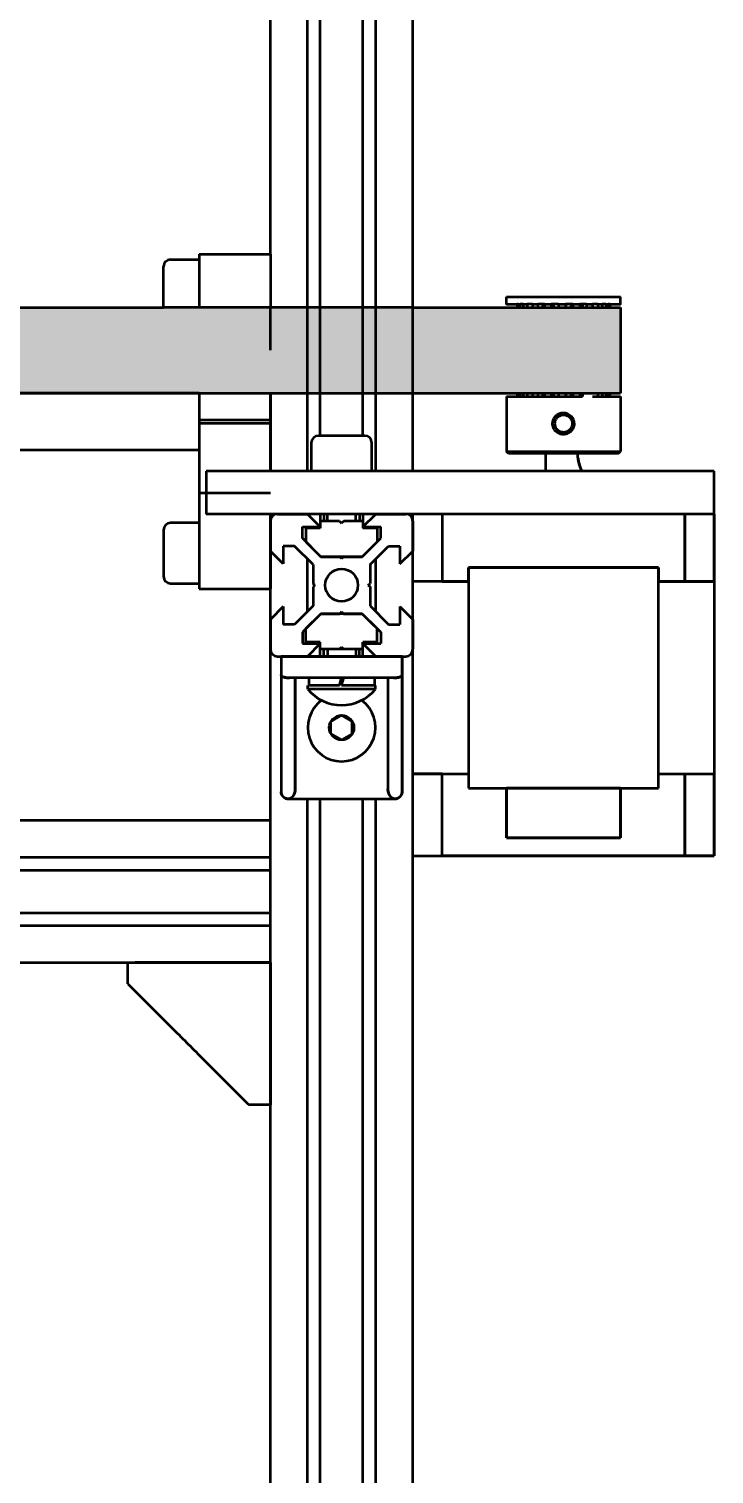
# Model space of a CAD drawing. Extents: x 28090 to 29926, y -10629 to -9321.
# Drawn here: x 28522.8 to 28619, y -9635.7 to -9432.7 of the extents above; entities that cross this region are included whole.
import ezdxf

# ---------------------------------------------------------------- set-up
doc = ezdxf.new("R2010")
doc.units = 0
for name, color, linetype, lineweight in [('Fixação e Transmissão', 5, 'Continuous', 50), ('Perfis e Cantoneiras', 2, 'Continuous', 50), ('Peças Usinadas', 120, 'Continuous', 50)]:
    doc.layers.add(name, color=color, linetype=linetype, lineweight=lineweight)
doc.layers.add('Hachura', color=9, linetype='Continuous')
doc.layers.add('Motores', color=7, linetype='Continuous', lineweight=50, true_color=0x55ff00)

msp = doc.modelspace()

# ---------------------------------------------------------------- hatches: boundary and pattern name
at = {"layer": 'Peças Usinadas'}
h = msp.add_hatch(color=2, dxfattribs=at)
h.dxf.hatch_style = 1
h.paths.add_polyline_path([(28546.703, -9473.618), (28542.703, -9473.618, -0.4142136), (28541.703, -9472.618), (28541.703, -9471.868), (28424.914, -9471.868, -0.1433499), (28423.566, -9474.333), (28420.745, -9477.154, 0.1989124), (28419.28, -9480.69), (28419.28, -9483.868), (28546.703, -9483.868), (28546.703, -9477.868), (28546.703, -9473.618)])
h = msp.add_hatch(color=2, dxfattribs=at)
h.dxf.hatch_style = 1
h.paths.add_polyline_path([(28546.703, -9471.868), (28541.703, -9471.868), (28541.703, -9472.618, 0.4142136), (28542.703, -9473.618), (28546.703, -9473.618), (28546.703, -9471.868)])
h = msp.add_hatch(color=2, dxfattribs=at)
h.dxf.hatch_style = 1
h.paths.add_polyline_path([(28556.703, -9471.868), (28546.703, -9471.868), (28546.703, -9473.618), (28546.703, -9477.868), (28548.203, -9477.868), (28548.203, -9474.574, -0.4142136), (28549.027, -9473.75), (28554.38, -9473.75, -0.4142131), (28555.203, -9474.574), (28555.203, -9477.868), (28556.703, -9477.868), (28556.703, -9471.868)])
h = msp.add_hatch(color=2, dxfattribs=at)
h.dxf.hatch_style = 1
h.paths.add_polyline_path([(28561.903, -9471.868), (28556.703, -9471.868), (28556.703, -9477.868), (28556.703, -9483.868), (28561.903, -9483.868), (28561.903, -9471.868)])
h = msp.add_hatch(color=2, dxfattribs=at)
h.dxf.hatch_style = 1
h.paths.add_polyline_path([(28563.703, -9471.868), (28561.903, -9471.868), (28561.903, -9483.868), (28563.703, -9483.868), (28563.703, -9471.868)])
h = msp.add_hatch(color=2, dxfattribs=at)
h.dxf.hatch_style = 1
h.paths.add_polyline_path([(28569.703, -9471.868), (28563.703, -9471.868), (28563.703, -9483.868), (28569.703, -9483.868), (28569.703, -9471.868)])
h = msp.add_hatch(color=2, dxfattribs=at)
h.dxf.hatch_style = 1
h.paths.add_polyline_path([(28571.503, -9471.868), (28569.703, -9471.868), (28569.703, -9483.868), (28571.503, -9483.868), (28571.503, -9471.868)])
h = msp.add_hatch(color=2, dxfattribs=at)
h.dxf.hatch_style = 1
h.paths.add_polyline_path([(28576.703, -9471.868), (28571.503, -9471.868), (28571.503, -9483.868), (28576.703, -9483.868), (28576.703, -9471.868)])
h = msp.add_hatch(color=2, dxfattribs=at)
h.dxf.hatch_style = 1
h.paths.add_polyline_path([(28605.853, -9471.868), (28604.353, -9471.868), (28604.315, -9471.868), (28604.12, -9471.868), (28603.781, -9471.868), (28603.28, -9471.868), (28602.667, -9471.868), (28601.909, -9471.868), (28601.082, -9471.868), (28600.518, -9471.868), (28600.141, -9471.868), (28599.181, -9471.868), (28598.901, -9471.868), (28598.181, -9471.868), (28598.149, -9471.868), (28597.15, -9471.868), (28596.468, -9471.868), (28596.128, -9471.868), (28595.187, -9471.868), (28594.891, -9471.868), (28594.276, -9471.868), (28593.486, -9471.868), (28592.774, -9471.868), (28592.212, -9471.868), (28591.769, -9471.868), (28591.49, -9471.868), (28591.36, -9471.868), (28591.353, -9471.868), (28576.703, -9471.868), (28576.703, -9483.868), (28591.353, -9483.868), (28591.36, -9483.868), (28591.49, -9483.868), (28591.769, -9483.868), (28592.212, -9483.868), (28592.774, -9483.868), (28593.486, -9483.868), (28594.276, -9483.868), (28594.891, -9483.868), (28595.187, -9483.868), (28596.128, -9483.868), (28596.468, -9483.868), (28597.15, -9483.868), (28598.149, -9483.868), (28598.181, -9483.868), (28598.901, -9483.868), (28599.181, -9483.868), (28600.141, -9483.868), (28600.518, -9483.868), (28602.667, -9483.868), (28603.28, -9483.868), (28603.781, -9483.868), (28604.12, -9483.868), (28604.315, -9483.868), (28604.353, -9483.868), (28605.853, -9483.868), (28605.853, -9471.868)])
h = msp.add_hatch(color=2, dxfattribs=at)
h.dxf.hatch_style = 1
h.paths.add_polyline_path([(28555.203, -9474.574, 0.4142136), (28554.38, -9473.75), (28549.027, -9473.75, 0.4142136), (28548.203, -9474.574), (28548.203, -9477.868), (28555.203, -9477.868), (28555.203, -9474.574)])
h = msp.add_hatch(color=2, dxfattribs=at)
h.dxf.hatch_style = 1
h.paths.add_polyline_path([(28556.703, -9477.868), (28555.203, -9477.868), (28548.203, -9477.868), (28546.703, -9477.868), (28546.703, -9483.868), (28556.703, -9483.868), (28556.703, -9477.868)])

# ---------------------------------------------------------------- linework, layer by layer
at = {"layer": 'Fixação e Transmissão'}
for p, q in [((28542.703, -9465.118), (28546.703, -9465.118)), ((28546.703, -9464.368), (28546.703, -9471.868)), ((28546.703, -9464.368), (28556.703, -9464.368)), ((28556.703, -9464.368), (28556.703, -9471.868)), ((28541.703, -9471.868), (28541.703, -9466.118)), ((28589.853, -9471.368), (28589.853, -9470.368)), ((28591.353, -9471.368), (28591.353, -9471.868)), ((28591.36, -9471.368), (28591.36, -9471.868)), ((28591.49, -9471.368), (28591.49, -9471.868)), ((28591.769, -9471.368), (28591.769, -9471.868)), ((28592.212, -9471.368), (28592.212, -9471.868)), ((28592.774, -9471.368), (28592.774, -9471.868)), ((28593.486, -9471.368), (28593.486, -9471.868)), ((28594.276, -9471.368), (28594.276, -9471.868)), ((28594.891, -9471.368), (28594.891, -9471.868)), ((28595.187, -9471.368), (28595.187, -9471.868)), ((28596.128, -9471.368), (28596.128, -9471.868)), ((28596.468, -9471.368), (28596.468, -9471.868)), ((28597.15, -9471.368), (28597.15, -9471.868)), ((28598.149, -9471.368), (28598.149, -9471.868)), ((28598.181, -9471.368), (28598.181, -9471.868)), ((28598.901, -9471.368), (28598.901, -9471.868)), ((28599.181, -9471.368), (28599.181, -9471.868)), ((28600.141, -9471.368), (28600.141, -9471.868)), ((28600.518, -9471.368), (28600.518, -9471.868)), ((28601.082, -9471.368), (28601.082, -9471.868)), ((28601.909, -9471.368), (28601.909, -9471.868)), ((28602.667, -9471.368), (28602.667, -9471.868)), ((28603.28, -9471.368), (28603.28, -9471.868)), ((28603.781, -9471.368), (28603.781, -9471.868)), ((28604.12, -9471.368), (28604.12, -9471.868)), ((28604.315, -9471.368), (28604.315, -9471.868)), ((28604.353, -9471.368), (28604.353, -9471.868)), ((28605.853, -9471.368), (28605.853, -9470.368)), ((28546.703, -9483.868), (28546.703, -9511.368)), ((28556.703, -9483.868), (28556.703, -9494.867)), ((28591.353, -9483.868), (28591.353, -9484.368)), ((28591.36, -9483.868), (28591.36, -9484.368)), ((28591.49, -9483.868), (28591.49, -9484.368)), ((28591.769, -9483.868), (28591.769, -9484.368)), ((28592.212, -9483.868), (28592.212, -9484.368)), ((28592.774, -9483.868), (28592.774, -9484.368)), ((28593.486, -9483.868), (28593.486, -9484.368)), ((28594.276, -9483.868), (28594.276, -9484.368)), ((28594.891, -9483.868), (28594.891, -9484.368)), ((28595.187, -9483.868), (28595.187, -9484.368)), ((28596.128, -9483.868), (28596.128, -9484.368)), ((28596.468, -9483.868), (28596.468, -9484.368)), ((28597.15, -9483.868), (28597.15, -9484.368)), ((28598.149, -9483.868), (28598.149, -9484.368)), ((28598.181, -9483.868), (28598.181, -9484.368)), ((28598.901, -9483.868), (28598.901, -9484.368)), ((28599.181, -9483.868), (28599.181, -9484.368)), ((28600.141, -9483.868), (28600.141, -9484.368)), ((28600.518, -9483.868), (28600.518, -9484.368)), ((28602.667, -9483.868), (28602.667, -9484.368)), ((28603.28, -9483.868), (28603.28, -9484.368)), ((28603.781, -9483.868), (28603.781, -9484.368)), ((28604.12, -9483.868), (28604.12, -9484.368)), ((28604.315, -9483.868), (28604.315, -9484.368)), ((28604.353, -9483.868), (28604.353, -9484.368)), ((28589.853, -9484.368), (28589.853, -9492.068)), ((28605.853, -9484.368), (28605.853, -9492.068)), ((28546.703, -9487.618), (28556.703, -9487.618)), ((28597.864, -9486.937), (28597.894, -9486.937)), ((28546.703, -9488.118), (28556.703, -9488.118)), ((28569.953, -9489.867), (28563.453, -9489.867)), ((28562.453, -9490.867), (28562.453, -9494.867)), ((28570.953, -9494.867), (28570.953, -9490.867)), ((28590.153, -9492.368), (28589.853, -9492.068)), ((28605.553, -9492.368), (28605.853, -9492.068)), ((28546.703, -9497.868), (28556.703, -9497.868)), ((28556.703, -9497.867), (28556.703, -9497.868)), ((28546.703, -9502.118), (28542.703, -9502.118)), ((28556.703, -9500.867), (28556.703, -9511.368)), ((28566.403, -9501.866), (28563.703, -9501.866)), ((28563.703, -9501.866), (28563.703, -9502.866)), ((28564.203, -9500.866), (28564.203, -9501.866)), ((28566.403, -9501.866), (28566.703, -9502.166)), ((28567.003, -9501.866), (28566.703, -9502.166)), ((28569.703, -9501.866), (28567.003, -9501.866)), ((28569.203, -9500.866), (28569.203, -9501.866)), ((28569.703, -9501.866), (28569.703, -9502.866)), ((28541.703, -9503.118), (28541.703, -9509.618)), ((28563.703, -9502.866), (28561.703, -9502.866)), ((28561.703, -9502.866), (28561.703, -9504.766)), ((28571.703, -9502.866), (28569.703, -9502.866)), ((28571.703, -9502.866), (28571.703, -9504.766)), ((28561.703, -9504.766), (28563.803, -9506.866)), ((28571.703, -9504.766), (28569.603, -9506.866)), ((28569.603, -9506.866), (28563.803, -9506.866)), ((28542.703, -9510.618), (28546.703, -9510.618)), ((28546.703, -9511.368), (28556.703, -9511.368)), ((28561.703, -9516.966), (28563.803, -9514.866)), ((28569.603, -9514.866), (28563.803, -9514.866)), ((28571.703, -9516.966), (28569.603, -9514.866)), ((28561.703, -9518.866), (28561.703, -9516.966)), ((28571.703, -9518.866), (28571.703, -9516.966)), ((28563.703, -9518.866), (28561.703, -9518.866)), ((28563.703, -9519.866), (28563.703, -9518.866)), ((28566.403, -9519.866), (28563.703, -9519.866)), ((28564.203, -9520.866), (28564.203, -9519.866)), ((28566.403, -9519.866), (28566.703, -9519.566)), ((28567.003, -9519.866), (28566.703, -9519.566)), ((28569.703, -9519.866), (28567.003, -9519.866)), ((28569.203, -9520.866), (28569.203, -9519.866)), ((28569.703, -9519.866), (28569.703, -9518.866)), ((28571.703, -9518.866), (28569.703, -9518.866)), ((28571.303, -9523.866), (28562.103, -9523.866)), ((28566.406, -9524.966), (28566.703, -9523.866)), ((28566.703, -9524.966), (28567.001, -9523.866)), ((28561.953, -9525.466), (28561.953, -9524.966)), ((28566.406, -9524.966), (28561.953, -9524.966)), ((28571.453, -9525.466), (28561.953, -9525.466)), ((28566.406, -9524.966), (28562.103, -9524.966)), ((28571.453, -9524.966), (28566.703, -9524.966)), ((28571.303, -9524.966), (28566.703, -9524.966)), ((28571.453, -9525.466), (28571.453, -9524.966)), ((28565.203, -9530), (28566.703, -9529.134)), ((28565.203, -9530), (28565.203, -9530)), ((28568.203, -9530), (28566.703, -9529.134)), ((28565.203, -9531.732), (28566.703, -9532.598)), ((28568.203, -9531.732), (28566.703, -9532.598))]:
    msp.add_line(p, q, dxfattribs=at)
at = {"layer": 'Fixação e Transmissão', "ltscale": 0.1}
for p, q in [((28562.103, -9523.866), (28562.103, -9524.966)), ((28571.303, -9523.866), (28571.303, -9524.966)), ((28565.203, -9531.732), (28565.203, -9530)), ((28568.203, -9531.732), (28568.203, -9530))]:
    msp.add_line(p, q, dxfattribs=at)
at = {"layer": 'Fixação e Transmissão', "flags": 128}
for points in [[(28589.853, -9470.368), (28605.853, -9470.368)], [(28589.853, -9484.368), (28600.518, -9484.368)], [(28601.909, -9484.368), (28605.853, -9484.368)]]:
    msp.add_lwpolyline(points, dxfattribs=at)
at = {"layer": 'Fixação e Transmissão'}
msp.add_circle((28566.703, -9530.866), 1.732, dxfattribs=at)
for centre, radius, start, end in [((28542.703, -9466.118), 1, 90, 180), ((28563.453, -9490.867), 1, 90, 180), ((28569.953, -9490.867), 1, 360, 90), ((28542.703, -9503.118), 1, 90, 180), ((28542.703, -9509.618), 1, 180, 270), ((28566.703, -9521.578), 6.139, 219.30765, 320.69235), ((28566.703, -9530.866), 4.75, 126.25467, 53.74533)]:
    msp.add_arc(centre, radius, start, end, dxfattribs=at)
for points, degree in [([(28589.853, -9471.368), (28589.853, -9471.368), (28591.36, -9471.368)], 2), ([(28591.49, -9471.368), (28591.384, -9471.368), (28591.36, -9471.368)], 2), ([(28591.49, -9471.368), (28591.593, -9471.368), (28591.769, -9471.368)], 2), ([(28592.212, -9471.368), (28591.953, -9471.368), (28591.769, -9471.368)], 2), ([(28592.212, -9471.368), (28592.462, -9471.368), (28592.774, -9471.368)], 2), ([(28593.486, -9471.368), (28593.1, -9471.368), (28592.774, -9471.368)], 2), ([(28593.486, -9471.368), (28593.857, -9471.368), (28594.276, -9471.368)], 2), ([(28595.187, -9471.368), (28594.712, -9471.368), (28594.276, -9471.368)], 2), ([(28595.187, -9471.368), (28595.645, -9471.368), (28596.128, -9471.368)], 2), ([(28597.15, -9471.368), (28596.631, -9471.368), (28596.128, -9471.368)], 2), ([(28597.15, -9471.368), (28598.149, -9471.368)], 1), ([(28599.181, -9471.368), (28598.67, -9471.368), (28598.149, -9471.368)], 2), ([(28599.181, -9471.368), (28599.672, -9471.368), (28600.141, -9471.368)], 2), ([(28601.082, -9471.368), (28600.629, -9471.368), (28600.141, -9471.368)], 2), ([(28601.082, -9471.368), (28601.517, -9471.368), (28601.909, -9471.368)], 2), ([(28602.667, -9471.368), (28602.317, -9471.368), (28601.909, -9471.368)], 2), ([(28602.667, -9471.368), (28603.004, -9471.368), (28603.28, -9471.368)], 2), ([(28603.781, -9471.368), (28603.567, -9471.368), (28603.28, -9471.368)], 2), ([(28603.781, -9471.368), (28603.987, -9471.368), (28604.12, -9471.368)], 2), ([(28604.315, -9471.368), (28604.258, -9471.368), (28604.12, -9471.368)], 2), ([(28604.315, -9471.368), (28605.853, -9471.368), (28605.853, -9471.368)], 2), ([(28592.95, -9492.068), (28593.482, -9492.068), (28594.015, -9492.068), (28594.596, -9492.068), (28595.177, -9492.068), (28595.792, -9492.068), (28596.407, -9492.068), (28597.672, -9492.068), (28598.945, -9492.068), (28599.566, -9492.068), (28600.188, -9492.068), (28600.78, -9492.068), (28601.373, -9492.068), (28601.92, -9492.068), (28602.468, -9492.068), (28602.957, -9492.068), (28603.446, -9492.068), (28603.864, -9492.068), (28604.283, -9492.068), (28604.62, -9492.068), (28604.956, -9492.068), (28605.203, -9492.068), (28605.45, -9492.068), (28605.601, -9492.068), (28605.752, -9492.068), (28605.802, -9492.068), (28605.853, -9492.068)], 2)]:
    msp.add_open_spline(points, degree=degree, dxfattribs=at)
for points, degree, knots in [([(28596.332, -9488.167), (28596.332, -9488.357), (28596.367, -9488.553), (28596.439, -9488.739), (28596.515, -9488.931), (28596.62, -9489.097), (28596.753, -9489.238), (28596.884, -9489.377), (28597.048, -9489.493), (28597.232, -9489.574), (28597.419, -9489.654), (28597.611, -9489.695), (28597.808, -9489.697), (28597.999, -9489.699), (28598.199, -9489.662), (28598.392, -9489.586), (28598.582, -9489.508), (28598.749, -9489.4), (28598.892, -9489.261), (28599.031, -9489.126), (28599.147, -9488.955), (28599.23, -9488.767), (28599.309, -9488.583), (28599.35, -9488.394), (28599.354, -9488.198), (28599.363, -9487.8), (28599.204, -9487.393), (28598.925, -9487.106), (28598.651, -9486.818), (28598.249, -9486.646), (28597.854, -9486.636), (28597.656, -9486.632), (28597.453, -9486.67), (28597.26, -9486.747), (28597.074, -9486.826), (28596.912, -9486.935), (28596.774, -9487.073), (28596.64, -9487.209), (28596.529, -9487.376), (28596.45, -9487.565), (28596.372, -9487.762), (28596.332, -9487.962), (28596.332, -9488.167)], 3, [0, 0, 0, 0, 0.0608594, 0.0608594, 0.0608594, 0.123355, 0.123355, 0.123355, 0.185855, 0.185855, 0.185855, 0.248355, 0.248355, 0.248355, 0.310855, 0.310855, 0.310855, 0.373355, 0.373355, 0.373355, 0.435855, 0.435855, 0.435855, 0.496793, 0.496793, 0.496793, 0.621711, 0.621711, 0.621711, 0.746711, 0.746711, 0.746711, 0.810851, 0.810851, 0.810851, 0.873355, 0.873355, 0.873355, 0.935855, 0.935855, 0.935855, 1, 1, 1, 1]), ([(28596.659, -9488.167), (28596.658, -9488.053), (28596.666, -9487.944), (28596.713, -9487.8), (28596.759, -9487.656), (28596.845, -9487.478), (28596.979, -9487.329), (28597.052, -9487.25), (28597.131, -9487.183), (28597.215, -9487.129), (28597.297, -9487.077), (28597.375, -9487.037), (28597.45, -9487.011), (28597.614, -9486.951), (28597.755, -9486.938), (28597.864, -9486.937)], 3, [0, 0, 0, 0, 0.059375, 0.059375, 0.059375, 0.11875, 0.11875, 0.11875, 0.149922, 0.149922, 0.149922, 0.181094, 0.181094, 0.181094, 0.249688, 0.249688, 0.249688, 0.249688]), ([(28597.864, -9486.937), (28597.903, -9486.937), (28597.944, -9486.939), (28597.988, -9486.943), (28598.045, -9486.949), (28598.11, -9486.961), (28598.184, -9486.98), (28598.331, -9487.019), (28598.502, -9487.093), (28598.664, -9487.234), (28598.744, -9487.305), (28598.822, -9487.392), (28598.882, -9487.478), (28598.94, -9487.566), (28598.984, -9487.65), (28599.013, -9487.729), (28599.074, -9487.885), (28599.091, -9488.011), (28599.095, -9488.135), (28599.099, -9488.258), (28599.09, -9488.379), (28599.039, -9488.53), (28598.989, -9488.681), (28598.896, -9488.862), (28598.762, -9489.005), (28598.628, -9489.149), (28598.453, -9489.255), (28598.298, -9489.316), (28598.126, -9489.384), (28597.98, -9489.395), (28597.864, -9489.396)], 3, [0.249688, 0.249688, 0.249688, 0.249688, 0.274684, 0.274684, 0.274684, 0.30593, 0.30593, 0.30593, 0.368422, 0.368422, 0.368422, 0.399672, 0.399672, 0.399672, 0.430921, 0.430921, 0.430921, 0.493421, 0.493421, 0.493421, 0.555921, 0.555921, 0.555921, 0.618421, 0.618421, 0.618421, 0.680921, 0.680921, 0.680921, 0.750064, 0.750064, 0.750064, 0.750064]), ([(28597.864, -9489.396), (28597.774, -9489.396), (28597.673, -9489.387), (28597.54, -9489.352), (28597.395, -9489.311), (28597.228, -9489.236), (28597.074, -9489.098), (28596.993, -9489.025), (28596.915, -9488.934), (28596.857, -9488.845), (28596.799, -9488.754), (28596.757, -9488.667), (28596.73, -9488.585), (28596.672, -9488.423), (28596.66, -9488.292), (28596.659, -9488.167)], 3, [0.750064, 0.750064, 0.750064, 0.750064, 0.805921, 0.805921, 0.805921, 0.868421, 0.868421, 0.868421, 0.901316, 0.901316, 0.901316, 0.934211, 0.934211, 0.934211, 0.999999, 0.999999, 0.999999, 0.999999]), ([(28589.853, -9492.068), (28589.87, -9492.068), (28589.921, -9492.068), (28590.005, -9492.068), (28590.123, -9492.068), (28590.273, -9492.068), (28590.455, -9492.068), (28590.669, -9492.068), (28590.913, -9492.068), (28591.187, -9492.068), (28591.488, -9492.068), (28591.817, -9492.068), (28592.171, -9492.068), (28592.549, -9492.068), (28592.95, -9492.068)], 1, [2.23053, 2.23053, 2.29561, 2.36068, 2.42576, 2.49083, 2.55591, 2.62099, 2.68606, 2.75114, 2.81621, 2.88129, 2.94636, 3.01144, 3.07652, 3.14159, 3.14159]), ([(28605.553, -9492.368), (28605.36, -9492.368), (28604.79, -9492.368), (28603.873, -9492.368), (28602.654, -9492.368), (28601.194, -9492.368), (28599.566, -9492.368), (28597.853, -9492.368), (28596.14, -9492.368), (28594.512, -9492.368), (28593.052, -9492.368), (28591.833, -9492.368), (28590.916, -9492.368), (28590.346, -9492.368), (28590.153, -9492.368)], 1, [0.911063, 0.911063, 1.13546, 1.35986, 1.58426, 1.80866, 2.03306, 2.25746, 2.48186, 2.70626, 2.93066, 3.15506, 3.37946, 3.60386, 3.82826, 4.05266, 4.05266])]:
    msp.add_open_spline(points, degree=degree, knots=knots, dxfattribs=at)
at = {"layer": 'Hachura'}
for p, q in [((28564.703, -9500.866), (28564.703, -9501.866)), ((28568.703, -9500.866), (28568.703, -9501.866)), ((28564.703, -9520.866), (28564.703, -9519.866)), ((28568.703, -9520.866), (28568.703, -9519.866))]:
    msp.add_line(p, q, dxfattribs=at)
at = {"layer": 'Motores'}
for p, q in [((28595.353, -9492.421), (28595.353, -9494.867)), ((28600.353, -9494.867), (28600.353, -9494.65)), ((28580.82, -9500.867), (28580.82, -9510.367)), ((28580.82, -9500.867), (28580.82, -9510.367)), ((28614.887, -9510.367), (28614.887, -9500.867)), ((28614.887, -9500.867), (28614.887, -9510.367)), ((28619.003, -9510.367), (28619.003, -9500.867)), ((28619.003, -9500.867), (28619.003, -9510.367)), ((28611.183, -9508.367), (28584.524, -9508.367)), ((28584.524, -9508.367), (28584.524, -9539.368)), ((28584.524, -9508.367), (28584.524, -9539.368)), ((28611.183, -9508.367), (28584.524, -9508.367)), ((28611.183, -9508.367), (28584.524, -9508.367)), ((28584.524, -9510.367), (28584.524, -9508.367)), ((28584.524, -9508.367), (28611.183, -9508.367)), ((28584.524, -9508.367), (28584.524, -9510.367)), ((28611.183, -9539.368), (28611.183, -9508.367)), ((28611.183, -9539.368), (28611.183, -9508.367)), ((28611.183, -9508.367), (28611.183, -9510.367)), ((28611.183, -9510.367), (28611.183, -9508.367)), ((28580.82, -9510.367), (28576.703, -9510.367)), ((28580.82, -9510.367), (28576.703, -9510.367)), ((28580.82, -9510.367), (28584.524, -9510.367)), ((28584.524, -9510.367), (28580.82, -9510.367)), ((28611.183, -9510.367), (28614.887, -9510.367)), ((28614.887, -9510.367), (28611.183, -9510.367)), ((28614.887, -9510.367), (28619.003, -9510.367)), ((28619.003, -9510.367), (28614.887, -9510.367)), ((28619.003, -9510.367), (28619.003, -9537.367)), ((28619.003, -9510.367), (28619.003, -9537.367)), ((28580.82, -9537.367), (28576.703, -9537.367)), ((28576.703, -9537.367), (28580.82, -9537.367)), ((28580.82, -9548.868), (28580.82, -9537.367)), ((28580.82, -9537.367), (28584.524, -9537.367)), ((28580.82, -9548.868), (28580.82, -9537.367)), ((28580.82, -9537.367), (28584.524, -9537.367)), ((28584.524, -9537.367), (28584.524, -9539.368)), ((28584.524, -9537.367), (28584.524, -9539.368)), ((28611.183, -9539.368), (28611.183, -9537.367)), ((28611.183, -9537.367), (28614.887, -9537.367)), ((28611.183, -9539.368), (28611.183, -9537.367)), ((28611.183, -9537.367), (28614.887, -9537.367)), ((28614.887, -9537.367), (28614.887, -9548.868)), ((28614.887, -9548.868), (28614.887, -9537.367)), ((28614.887, -9537.367), (28619.003, -9537.367)), ((28614.887, -9537.367), (28619.003, -9537.367)), ((28619.003, -9548.868), (28619.003, -9537.367)), ((28619.003, -9537.367), (28619.003, -9548.868)), ((28584.524, -9539.368), (28589.853, -9539.368)), ((28584.524, -9539.368), (28589.853, -9539.368)), ((28584.524, -9539.368), (28589.853, -9539.368)), ((28584.524, -9539.368), (28589.853, -9539.368)), ((28589.853, -9546.368), (28589.853, -9539.368)), ((28589.853, -9539.368), (28605.853, -9539.368)), ((28605.853, -9539.368), (28589.853, -9539.368)), ((28589.853, -9539.368), (28589.853, -9546.368)), ((28605.853, -9539.368), (28605.853, -9546.368)), ((28605.853, -9546.368), (28605.853, -9539.368)), ((28605.853, -9539.368), (28611.183, -9539.368)), ((28605.853, -9539.368), (28611.183, -9539.368)), ((28605.853, -9539.368), (28611.183, -9539.368)), ((28605.853, -9539.368), (28611.183, -9539.368)), ((28605.853, -9546.368), (28589.853, -9546.368)), ((28589.853, -9546.368), (28605.853, -9546.368)), ((28576.703, -9548.868), (28580.82, -9548.868)), ((28576.703, -9548.868), (28580.82, -9548.868)), ((28614.887, -9548.868), (28580.82, -9548.868)), ((28580.82, -9548.868), (28614.887, -9548.868)), ((28619.003, -9548.868), (28614.887, -9548.868)), ((28614.887, -9548.868), (28619.003, -9548.868))]:
    msp.add_line(p, q, dxfattribs=at)
for points, degree in [([(28599.905, -9493.036), (28599.854, -9492.659), (28599.853, -9492.369)], 2), ([(28599.905, -9493.036), (28599.905, -9493.035)], 1), ([(28599.905, -9493.035), (28599.931, -9493.231), (28599.967, -9493.413)], 2), ([(28599.905, -9493.035), (28599.962, -9493.451), (28600.05, -9493.776)], 2), ([(28599.965, -9493.404), (28599.93, -9493.227), (28599.905, -9493.036)], 2), ([(28600.05, -9493.776), (28599.964, -9493.458), (28599.907, -9493.051)], 2), ([(28599.967, -9493.413), (28600.005, -9493.606), (28600.05, -9493.776)], 2), ([(28600.05, -9493.776), (28600.006, -9493.608), (28599.967, -9493.416)], 2), ([(28600.147, -9494.107), (28600.098, -9493.958), (28600.05, -9493.776)], 2), ([(28600.05, -9493.776), (28600.098, -9493.958), (28600.147, -9494.107)], 2), ([(28600.147, -9494.107), (28600.099, -9493.959), (28600.05, -9493.776)], 2), ([(28600.05, -9493.776), (28600.099, -9493.959), (28600.147, -9494.107)], 2), ([(28600.245, -9494.384), (28600.2, -9494.268), (28600.147, -9494.107)], 2), ([(28600.147, -9494.107), (28600.2, -9494.268), (28600.245, -9494.385)], 2), ([(28600.147, -9494.107), (28600.147, -9494.107)], 1), ([(28600.147, -9494.107), (28600.201, -9494.269), (28600.245, -9494.385)], 2), ([(28600.245, -9494.384), (28600.243, -9494.38)], 1), ([(28600.245, -9494.385), (28600.245, -9494.384)], 1), ([(28600.323, -9494.579), (28600.294, -9494.512), (28600.245, -9494.384)], 2), ([(28600.323, -9494.578), (28600.294, -9494.511), (28600.245, -9494.385)], 2), ([(28600.245, -9494.385), (28600.294, -9494.512), (28600.323, -9494.579)], 2), ([(28600.245, -9494.385), (28600.294, -9494.512), (28600.323, -9494.579)], 2), ([(28600.323, -9494.579), (28600.353, -9494.65), (28600.353, -9494.65)], 2), ([(28600.353, -9494.65), (28600.353, -9494.65), (28600.323, -9494.579)], 2), ([(28600.323, -9494.579), (28600.353, -9494.65), (28600.353, -9494.65)], 2)]:
    msp.add_open_spline(points, degree=degree, dxfattribs=at)
at = {"layer": 'Perfis e Cantoneiras'}
for p, q in [((28556.703, -9464.368), (28556.703, -9385.868)), ((28576.703, -9494.867), (28576.703, -9385.868)), ((28563.703, -9489.867), (28563.703, -9419.968)), ((28569.703, -9489.867), (28569.703, -9419.968)), ((28561.903, -9494.867), (28561.903, -9425.868)), ((28571.503, -9494.867), (28571.503, -9425.868)), ((28556.703, -9477.868), (28556.703, -9471.868)), ((28556.703, -9494.867), (28556.703, -9483.868)), ((28556.703, -9497.868), (28556.703, -9497.867)), ((28556.703, -9945.868), (28556.703, -9500.867)), ((28556.703, -9501.866), (28556.703, -9506.066)), ((28557.703, -9500.866), (28561.903, -9500.866)), ((28563.703, -9502.666), (28561.903, -9500.866)), ((28563.703, -9500.866), (28563.703, -9501.866)), ((28569.703, -9502.666), (28571.503, -9500.866)), ((28569.703, -9500.866), (28569.703, -9501.866)), ((28571.503, -9500.866), (28571.503, -9500.865)), ((28571.503, -9500.866), (28575.703, -9500.866)), ((28576.703, -9945.868), (28576.703, -9500.867)), ((28576.703, -9501.866), (28576.703, -9506.066)), ((28561.203, -9502.666), (28563.703, -9502.666)), ((28561.203, -9504.266), (28561.203, -9502.666)), ((28561.903, -9502.866), (28561.903, -9502.666)), ((28569.703, -9502.666), (28572.203, -9502.666)), ((28571.503, -9502.866), (28571.503, -9502.666)), ((28572.203, -9504.266), (28572.203, -9502.666)), ((28558.503, -9507.866), (28556.703, -9506.066)), ((28558.503, -9505.366), (28558.503, -9507.866)), ((28560.103, -9505.366), (28558.503, -9505.366)), ((28562.703, -9507.966), (28560.103, -9505.366)), ((28563.803, -9506.866), (28561.203, -9504.266)), ((28563.803, -9506.866), (28561.203, -9504.266)), ((28569.603, -9506.866), (28572.203, -9504.266)), ((28570.703, -9507.966), (28573.303, -9505.366)), ((28573.303, -9505.366), (28574.903, -9505.366)), ((28574.903, -9505.366), (28574.903, -9507.866)), ((28574.903, -9507.866), (28576.703, -9506.066)), ((28561.903, -9514.566), (28561.903, -9507.166)), ((28561.903, -9514.566), (28561.903, -9507.166)), ((28562.703, -9507.966), (28562.703, -9510.616)), ((28563.803, -9506.866), (28566.453, -9506.866)), ((28563.803, -9506.866), (28566.453, -9506.866)), ((28566.703, -9507.116), (28566.453, -9506.866)), ((28566.703, -9507.116), (28566.953, -9506.866)), ((28566.953, -9506.866), (28569.603, -9506.866)), ((28570.703, -9507.966), (28570.703, -9510.616)), ((28571.503, -9514.566), (28571.503, -9507.166)), ((28571.503, -9514.566), (28571.503, -9507.166)), ((28562.953, -9510.866), (28562.703, -9510.616)), ((28562.953, -9510.866), (28562.703, -9511.116)), ((28562.703, -9511.116), (28562.703, -9513.766)), ((28570.453, -9510.866), (28570.703, -9510.616)), ((28570.453, -9510.866), (28570.703, -9511.116)), ((28570.703, -9511.116), (28570.703, -9513.766)), ((28558.503, -9513.866), (28556.703, -9515.666)), ((28558.503, -9513.866), (28558.503, -9516.366)), ((28562.703, -9513.766), (28560.103, -9516.366)), ((28570.703, -9513.766), (28573.303, -9516.366)), ((28574.903, -9513.866), (28576.703, -9515.666)), ((28574.903, -9513.866), (28574.903, -9516.366)), ((28556.703, -9515.666), (28556.703, -9519.866)), ((28563.803, -9514.866), (28561.203, -9517.466)), ((28563.803, -9514.866), (28566.453, -9514.866)), ((28566.703, -9514.616), (28566.453, -9514.866)), ((28566.703, -9514.616), (28566.953, -9514.866)), ((28566.953, -9514.866), (28569.603, -9514.866)), ((28570.403, -9515.666), (28572.203, -9517.466)), ((28576.703, -9515.666), (28576.703, -9519.866)), ((28560.103, -9516.366), (28558.503, -9516.366)), ((28561.203, -9517.466), (28561.203, -9519.066)), ((28572.203, -9517.466), (28572.203, -9519.066)), ((28573.303, -9516.366), (28574.903, -9516.366)), ((28561.203, -9519.066), (28563.703, -9519.066)), ((28561.903, -9519.066), (28561.903, -9518.866)), ((28561.903, -9519.066), (28561.903, -9518.866)), ((28563.703, -9519.066), (28561.903, -9520.866)), ((28563.703, -9520.866), (28563.703, -9519.866)), ((28563.703, -9520.866), (28563.703, -9519.866)), ((28569.703, -9519.066), (28571.503, -9520.866)), ((28569.703, -9519.066), (28572.203, -9519.066)), ((28569.703, -9520.866), (28569.703, -9519.866)), ((28569.703, -9520.866), (28569.703, -9519.866)), ((28571.503, -9519.066), (28571.503, -9518.866)), ((28571.503, -9519.066), (28571.503, -9518.866)), ((28557.703, -9520.866), (28561.903, -9520.866)), ((28571.503, -9520.866), (28575.703, -9520.866)), ((28561.903, -9879.868), (28561.903, -9540.866)), ((28563.703, -9885.768), (28563.703, -9540.866)), ((28569.703, -9885.768), (28569.703, -9540.866)), ((28571.503, -9879.868), (28571.503, -9540.866)), ((28360.65, -9543.868), (28556.703, -9543.868)), ((28447.201, -9549.068), (28556.703, -9549.068)), ((28447.201, -9550.868), (28556.703, -9550.868)), ((28447.201, -9556.868), (28556.703, -9556.868)), ((28447.201, -9558.668), (28556.703, -9558.668)), ((28430.171, -9563.868), (28556.703, -9563.868))]:
    msp.add_line(p, q, dxfattribs=at)
at = {"layer": 'Perfis e Cantoneiras', "color": 30}
for p, q in [((28567.953, -9519.866), (28565.453, -9519.866)), ((28567.953, -9519.866), (28565.453, -9519.866)), ((28575.203, -9520.866), (28558.203, -9520.866)), ((28558.203, -9520.866), (28558.203, -9523.452)), ((28558.203, -9520.866), (28558.203, -9523.452)), ((28559.203, -9520.866), (28574.203, -9520.866)), ((28575.203, -9520.866), (28575.203, -9523.452)), ((28575.203, -9523.452), (28575.203, -9520.866)), ((28558.203, -9523.452), (28558.203, -9539.866)), ((28558.203, -9523.452), (28558.203, -9539.866)), ((28574.203, -9523.866), (28559.203, -9523.866)), ((28574.203, -9523.866), (28559.203, -9523.866)), ((28560.203, -9539.452), (28560.203, -9523.866)), ((28560.203, -9523.866), (28560.203, -9539.452)), ((28573.203, -9523.866), (28573.203, -9539.452)), ((28573.203, -9523.866), (28573.203, -9539.452)), ((28575.203, -9539.866), (28575.203, -9523.452)), ((28575.203, -9523.452), (28575.203, -9539.866)), ((28559.203, -9540.866), (28563.703, -9540.866)), ((28559.203, -9540.866), (28574.203, -9540.866)), ((28569.703, -9540.866), (28574.203, -9540.866)), ((28536.703, -9566.868), (28536.703, -9563.868)), ((28536.703, -9566.868), (28536.703, -9563.868)), ((28537.703, -9563.868), (28556.703, -9563.868)), ((28556.703, -9563.868), (28537.703, -9563.868)), ((28556.703, -9563.868), (28556.703, -9582.868)), ((28556.703, -9582.868), (28556.703, -9563.868)), ((28556.703, -9583.868), (28553.703, -9583.868)), ((28556.703, -9583.868), (28553.703, -9583.868))]:
    msp.add_line(p, q, dxfattribs=at)
at = {"layer": 'Perfis e Cantoneiras'}
msp.add_circle((28566.703, -9510.866), 2.3, dxfattribs=at)
for centre, start, end in [((28557.703, -9501.866), 90, 180), ((28575.703, -9501.866), 360, 90), ((28557.703, -9519.866), 180, 270), ((28575.703, -9519.866), 270, 360)]:
    msp.add_arc(centre, 1, start, end, dxfattribs=at)
at = {"layer": 'Perfis e Cantoneiras', "color": 30}
for centre, start, end in [((28559.203, -9539.866), 180, 191.25), ((28574.203, -9539.866), 348.75, 360), ((28559.203, -9539.866), 247.5007, 270), ((28574.203, -9539.866), 270, 292.5)]:
    msp.add_arc(centre, 1, start, end, dxfattribs=at)
for points, degree in [([(28564.703, -9501.866), (28564.703, -9500.866)], 1), ([(28564.703, -9501.866), (28564.703, -9500.866)], 1), ([(28564.76, -9501.866), (28564.703, -9501.866), (28564.703, -9501.866)], 2), ([(28564.76, -9501.866), (28564.703, -9501.866), (28564.703, -9501.866)], 2), ([(28564.923, -9501.866), (28564.817, -9501.866), (28564.76, -9501.866)], 2), ([(28564.923, -9501.866), (28564.817, -9501.866), (28564.76, -9501.866)], 2), ([(28565.166, -9501.866), (28565.028, -9501.866), (28564.923, -9501.866)], 2), ([(28565.166, -9501.866), (28565.028, -9501.866), (28564.923, -9501.866)], 2), ([(28565.453, -9501.866), (28565.304, -9501.866), (28565.166, -9501.866)], 2), ([(28568.484, -9501.866), (28568.378, -9501.866), (28568.24, -9501.866)], 2), ([(28568.484, -9501.866), (28568.378, -9501.866), (28568.24, -9501.866)], 2), ([(28568.646, -9501.866), (28568.589, -9501.866), (28568.484, -9501.866)], 2), ([(28568.646, -9501.866), (28568.589, -9501.866), (28568.484, -9501.866)], 2), ([(28568.703, -9501.866), (28568.703, -9501.866), (28568.646, -9501.866)], 2), ([(28568.703, -9501.866), (28568.703, -9501.866), (28568.646, -9501.866)], 2), ([(28568.703, -9501.866), (28568.703, -9500.866)], 1), ([(28568.703, -9501.866), (28568.703, -9500.866)], 1), ([(28564.76, -9519.866), (28564.703, -9519.866), (28564.703, -9519.866)], 2), ([(28564.703, -9519.866), (28564.703, -9520.866)], 1), ([(28564.76, -9519.866), (28564.703, -9519.866), (28564.703, -9519.866)], 2), ([(28564.703, -9519.866), (28564.703, -9520.866)], 1), ([(28564.923, -9519.866), (28564.817, -9519.866), (28564.76, -9519.866)], 2), ([(28564.923, -9519.866), (28564.817, -9519.866), (28564.76, -9519.866)], 2), ([(28565.166, -9519.866), (28565.028, -9519.866), (28564.923, -9519.866)], 2), ([(28565.166, -9519.866), (28565.028, -9519.866), (28564.923, -9519.866)], 2), ([(28565.453, -9519.866), (28565.304, -9519.866), (28565.166, -9519.866)], 2), ([(28568.24, -9519.866), (28568.102, -9519.866), (28567.953, -9519.866)], 2), ([(28568.24, -9519.866), (28568.102, -9519.866), (28567.953, -9519.866)], 2), ([(28568.484, -9519.866), (28568.378, -9519.866), (28568.24, -9519.866)], 2), ([(28568.484, -9519.866), (28568.378, -9519.866), (28568.24, -9519.866)], 2), ([(28568.646, -9519.866), (28568.589, -9519.866), (28568.484, -9519.866)], 2), ([(28568.646, -9519.866), (28568.589, -9519.866), (28568.484, -9519.866)], 2), ([(28568.703, -9519.866), (28568.703, -9519.866), (28568.646, -9519.866)], 2), ([(28568.703, -9519.866), (28568.703, -9519.866), (28568.646, -9519.866)], 2), ([(28568.703, -9519.866), (28568.703, -9520.866)], 1), ([(28568.703, -9519.866), (28568.703, -9520.866)], 1), ([(28558.223, -9523.533), (28558.207, -9523.507), (28558.203, -9523.452)], 2), ([(28558.203, -9523.452), (28558.207, -9523.506), (28558.223, -9523.533)], 2), ([(28558.279, -9523.611), (28558.245, -9523.577), (28558.223, -9523.533)], 2), ([(28558.223, -9523.533), (28558.245, -9523.577), (28558.279, -9523.611)], 2), ([(28558.496, -9523.745), (28558.367, -9523.693), (28558.279, -9523.611)], 2), ([(28558.279, -9523.611), (28558.367, -9523.693), (28558.496, -9523.745)], 2), ([(28558.821, -9523.835), (28558.644, -9523.805), (28558.496, -9523.745)], 2), ([(28558.496, -9523.745), (28558.644, -9523.805), (28558.821, -9523.835)], 2), ([(28559.203, -9523.866), (28559.007, -9523.867), (28558.821, -9523.835)], 2), ([(28558.821, -9523.835), (28559.007, -9523.866), (28559.203, -9523.866)], 2), ([(28559.203, -9523.866), (28559.398, -9523.866)], 1), ([(28559.586, -9523.866), (28559.4, -9523.867), (28559.203, -9523.866)], 2), ([(28559.91, -9523.866), (28559.762, -9523.867), (28559.586, -9523.866)], 2), ([(28560.127, -9523.866), (28560.04, -9523.867), (28559.91, -9523.866)], 2), ([(28560.184, -9523.866), (28560.162, -9523.866), (28560.127, -9523.866)], 2), ([(28560.203, -9523.866), (28560.2, -9523.867), (28560.184, -9523.866)], 2), ([(28573.223, -9523.866), (28573.207, -9523.867), (28573.203, -9523.866)], 2), ([(28573.279, -9523.866), (28573.245, -9523.866), (28573.223, -9523.866)], 2), ([(28573.496, -9523.866), (28573.367, -9523.867), (28573.279, -9523.866)], 2), ([(28573.821, -9523.866), (28573.644, -9523.867), (28573.497, -9523.866)], 2), ([(28574.203, -9523.866), (28574.007, -9523.867), (28573.821, -9523.866)], 2), ([(28574.008, -9523.866), (28574.203, -9523.866)], 1), ([(28574.586, -9523.835), (28574.4, -9523.867), (28574.203, -9523.866)], 2), ([(28574.203, -9523.866), (28574.4, -9523.866), (28574.586, -9523.835)], 2), ([(28574.91, -9523.745), (28574.762, -9523.805), (28574.586, -9523.835)], 2), ([(28574.586, -9523.835), (28574.762, -9523.805), (28574.91, -9523.745)], 2), ([(28575.127, -9523.611), (28575.04, -9523.693), (28574.91, -9523.745)], 2), ([(28574.91, -9523.745), (28575.04, -9523.693), (28575.127, -9523.611)], 2), ([(28575.184, -9523.533), (28575.162, -9523.577), (28575.127, -9523.611)], 2), ([(28575.127, -9523.611), (28575.162, -9523.577), (28575.184, -9523.533)], 2), ([(28575.203, -9523.452), (28575.2, -9523.507), (28575.184, -9523.533)], 2), ([(28575.184, -9523.533), (28575.2, -9523.506), (28575.203, -9523.452)], 2), ([(28558.203, -9539.866), (28558.207, -9539.997), (28558.223, -9540.061)], 2), ([(28558.223, -9540.061), (28558.207, -9539.997), (28558.203, -9539.866)], 2), ([(28558.203, -9539.867), (28558.203, -9539.965), (28558.223, -9540.061)], 2), ([(28558.223, -9540.061), (28558.242, -9540.158), (28558.279, -9540.249)], 2), ([(28558.223, -9540.061), (28558.245, -9540.168), (28558.279, -9540.249)], 2), ([(28558.279, -9540.249), (28558.245, -9540.168), (28558.223, -9540.061)], 2), ([(28558.279, -9540.249), (28558.317, -9540.34), (28558.372, -9540.422)], 2), ([(28558.279, -9540.249), (28558.367, -9540.448), (28558.496, -9540.573)], 2), ([(28558.496, -9540.573), (28558.367, -9540.448), (28558.279, -9540.249)], 2), ([(28558.372, -9540.422), (28558.427, -9540.503), (28558.496, -9540.573)], 2), ([(28558.496, -9540.573), (28558.566, -9540.643), (28558.648, -9540.697)], 2), ([(28558.496, -9540.573), (28558.644, -9540.718), (28558.821, -9540.79)], 2), ([(28558.821, -9540.79), (28558.644, -9540.718), (28558.496, -9540.573)], 2), ([(28558.648, -9540.697), (28558.73, -9540.752), (28558.821, -9540.79)], 2), ([(28559.586, -9540.758), (28559.762, -9540.657), (28559.91, -9540.452)], 2), ([(28559.759, -9540.628), (28559.677, -9540.705), (28559.586, -9540.758)], 2), ([(28559.91, -9540.452), (28559.841, -9540.55), (28559.759, -9540.628)], 2), ([(28559.91, -9540.452), (28560.04, -9540.275), (28560.127, -9539.993)], 2), ([(28560.035, -9540.238), (28559.98, -9540.353), (28559.91, -9540.452)], 2), ([(28560.127, -9539.993), (28560.089, -9540.122), (28560.035, -9540.238)], 2), ([(28560.127, -9539.993), (28560.162, -9539.879), (28560.184, -9539.728)], 2), ([(28560.184, -9539.728), (28560.165, -9539.864), (28560.127, -9539.993)], 2), ([(28560.184, -9539.728), (28560.2, -9539.637), (28560.203, -9539.452)], 2), ([(28560.203, -9539.452), (28560.203, -9539.591), (28560.184, -9539.728)], 2), ([(28573.203, -9539.452), (28573.207, -9539.637), (28573.223, -9539.728)], 2), ([(28573.223, -9539.728), (28573.203, -9539.591), (28573.203, -9539.452)], 2), ([(28573.223, -9539.728), (28573.245, -9539.879), (28573.279, -9539.993)], 2), ([(28573.279, -9539.993), (28573.242, -9539.864), (28573.223, -9539.728)], 2), ([(28573.279, -9539.993), (28573.367, -9540.275), (28573.496, -9540.452)], 2), ([(28573.372, -9540.238), (28573.317, -9540.122), (28573.279, -9539.993)], 2), ([(28573.496, -9540.452), (28573.427, -9540.353), (28573.372, -9540.238)], 2), ([(28573.496, -9540.452), (28573.644, -9540.657), (28573.821, -9540.758)], 2), ([(28573.648, -9540.628), (28573.566, -9540.55), (28573.496, -9540.452)], 2), ([(28573.821, -9540.758), (28573.73, -9540.705), (28573.648, -9540.628)], 2), ([(28574.586, -9540.79), (28574.762, -9540.718), (28574.91, -9540.573)], 2), ([(28574.91, -9540.573), (28574.762, -9540.718), (28574.586, -9540.79)], 2), ([(28574.586, -9540.79), (28574.677, -9540.752), (28574.759, -9540.697)], 2), ([(28574.759, -9540.697), (28574.841, -9540.643), (28574.91, -9540.573)], 2), ([(28574.91, -9540.573), (28575.04, -9540.448), (28575.127, -9540.249)], 2), ([(28575.127, -9540.249), (28575.04, -9540.448), (28574.91, -9540.573)], 2), ([(28574.91, -9540.573), (28574.98, -9540.503), (28575.035, -9540.422)], 2), ([(28575.035, -9540.422), (28575.089, -9540.34), (28575.126, -9540.25)], 2), ([(28575.127, -9540.249), (28575.162, -9540.168), (28575.184, -9540.061)], 2), ([(28575.184, -9540.061), (28575.162, -9540.168), (28575.127, -9540.249)], 2), ([(28575.127, -9540.249), (28575.164, -9540.159), (28575.184, -9540.063)], 2), ([(28575.184, -9540.061), (28575.2, -9539.997), (28575.203, -9539.866)], 2), ([(28575.203, -9539.866), (28575.2, -9539.997), (28575.184, -9540.061)], 2), ([(28575.184, -9540.061), (28575.203, -9539.965), (28575.203, -9539.867)], 2), ([(28558.821, -9540.79), (28558.911, -9540.827), (28559.007, -9540.847)], 2), ([(28558.821, -9540.79), (28559.007, -9540.866), (28559.203, -9540.866)], 2), ([(28559.203, -9540.866), (28559.007, -9540.866), (28558.821, -9540.79)], 2), ([(28559.008, -9540.847), (28559.105, -9540.866), (28559.203, -9540.866)], 2), ([(28559.203, -9540.866), (28559.4, -9540.866), (28559.586, -9540.758)], 2), ([(28559.398, -9540.839), (28559.302, -9540.866), (28559.203, -9540.866)], 2), ([(28559.586, -9540.758), (28559.495, -9540.812), (28559.398, -9540.839)], 2), ([(28573.821, -9540.758), (28574.007, -9540.866), (28574.203, -9540.866)], 2), ([(28574.008, -9540.839), (28573.912, -9540.812), (28573.821, -9540.758)], 2), ([(28574.203, -9540.866), (28574.105, -9540.866), (28574.008, -9540.839)], 2), ([(28574.203, -9540.866), (28574.4, -9540.866), (28574.586, -9540.79)], 2), ([(28574.586, -9540.79), (28574.4, -9540.866), (28574.203, -9540.866)], 2), ([(28574.203, -9540.866), (28574.301, -9540.866), (28574.397, -9540.847)], 2), ([(28574.4, -9540.847), (28574.496, -9540.827), (28574.586, -9540.79)], 2), ([(28536.703, -9563.868), (28536.703, -9563.868), (28536.722, -9563.868)], 2), ([(28536.722, -9563.868), (28536.741, -9563.868), (28536.779, -9563.868)], 2), ([(28536.779, -9563.868), (28536.817, -9563.868), (28536.872, -9563.868)], 2), ([(28536.872, -9563.868), (28536.926, -9563.868), (28536.996, -9563.868)], 2), ([(28536.996, -9563.868), (28537.066, -9563.868), (28537.147, -9563.868)], 2), ([(28537.147, -9563.868), (28537.229, -9563.868), (28537.32, -9563.868)], 2), ([(28537.32, -9563.868), (28537.411, -9563.868), (28537.508, -9563.868)], 2), ([(28537.508, -9563.868), (28537.703, -9563.868)], 1), ([(28536.703, -9566.868), (28553.703, -9583.868)], 1), ([(28556.703, -9582.868), (28556.703, -9583.038), (28556.703, -9583.199), (28556.703, -9583.304), (28556.703, -9583.4), (28556.703, -9583.494), (28556.703, -9583.575), (28556.703, -9583.613), (28556.703, -9583.65), (28556.703, -9583.683), (28556.703, -9583.715), (28556.703, -9583.742), (28556.703, -9583.769), (28556.703, -9583.791), (28556.703, -9583.812), (28556.703, -9583.828), (28556.703, -9583.843), (28556.703, -9583.853), (28556.703, -9583.862), (28556.703, -9583.865), (28556.703, -9583.868)], 2), ([(28556.703, -9583.063), (28556.703, -9583.16), (28556.703, -9583.251)], 2), ([(28556.703, -9583.251), (28556.703, -9583.342), (28556.703, -9583.424)], 2), ([(28556.703, -9583.424), (28556.703, -9583.506), (28556.703, -9583.575)], 2), ([(28556.703, -9583.575), (28556.703, -9583.645), (28556.703, -9583.7)], 2), ([(28556.703, -9583.7), (28556.703, -9583.754), (28556.703, -9583.792)], 2), ([(28556.703, -9583.792), (28556.703, -9583.83), (28556.703, -9583.849)], 2), ([(28556.703, -9583.849), (28556.703, -9583.868), (28556.703, -9583.868)], 2)]:
    msp.add_open_spline(points, degree=degree, dxfattribs=at)
for points, knots in [([(28565.453, -9501.866), (28565.256, -9501.866), (28565.063, -9501.866), (28564.923, -9501.866), (28564.904, -9501.866), (28564.886, -9501.866), (28564.867, -9501.866), (28564.833, -9501.866), (28564.803, -9501.866), (28564.778, -9501.866), (28564.767, -9501.866), (28564.756, -9501.866), (28564.745, -9501.866), (28564.738, -9501.866), (28564.73, -9501.866), (28564.722, -9501.866), (28564.717, -9501.866), (28564.713, -9501.866), (28564.708, -9501.866), (28564.706, -9501.866), (28564.705, -9501.866), (28564.703, -9501.866)], [0, 0, 0, 0, 0.785398, 0.785398, 0.785398, 0.897598, 0.897598, 0.897598, 1.122, 1.122, 1.122, 1.2342, 1.2342, 1.2342, 1.3464, 1.3464, 1.3464, 1.4586, 1.4586, 1.4586, 1.5708, 1.5708, 1.5708, 1.5708]), ([(28565.453, -9501.866), (28565.256, -9501.866), (28565.063, -9501.866), (28564.923, -9501.866), (28564.904, -9501.866), (28564.886, -9501.866), (28564.867, -9501.866), (28564.833, -9501.866), (28564.803, -9501.866), (28564.778, -9501.866), (28564.767, -9501.866), (28564.756, -9501.866), (28564.745, -9501.866), (28564.738, -9501.866), (28564.73, -9501.866), (28564.722, -9501.866), (28564.717, -9501.866), (28564.713, -9501.866), (28564.708, -9501.866), (28564.706, -9501.866), (28564.705, -9501.866), (28564.703, -9501.866)], [0, 0, 0, 0, 0.785398, 0.785398, 0.785398, 0.897598, 0.897598, 0.897598, 1.122, 1.122, 1.122, 1.2342, 1.2342, 1.2342, 1.3464, 1.3464, 1.3464, 1.4586, 1.4586, 1.4586, 1.5708, 1.5708, 1.5708, 1.5708]), ([(28568.703, -9501.866), (28568.702, -9501.866), (28568.7, -9501.866), (28568.699, -9501.866), (28568.694, -9501.866), (28568.689, -9501.866), (28568.684, -9501.866), (28568.677, -9501.866), (28568.669, -9501.866), (28568.661, -9501.866), (28568.65, -9501.866), (28568.64, -9501.866), (28568.629, -9501.866), (28568.615, -9501.866), (28568.602, -9501.866), (28568.588, -9501.866), (28568.557, -9501.866), (28568.522, -9501.866), (28568.484, -9501.866), (28568.344, -9501.866), (28568.15, -9501.866), (28567.953, -9501.866)], [1.5708, 1.5708, 1.5708, 1.5708, 1.683, 1.683, 1.683, 1.7952, 1.7952, 1.7952, 1.9074, 1.9074, 1.9074, 2.0196, 2.0196, 2.0196, 2.1318, 2.1318, 2.1318, 2.35619, 2.35619, 2.35619, 3.14159, 3.14159, 3.14159, 3.14159]), ([(28568.703, -9501.866), (28568.702, -9501.866), (28568.7, -9501.866), (28568.699, -9501.866), (28568.694, -9501.866), (28568.689, -9501.866), (28568.684, -9501.866), (28568.677, -9501.866), (28568.669, -9501.866), (28568.661, -9501.866), (28568.65, -9501.866), (28568.64, -9501.866), (28568.629, -9501.866), (28568.615, -9501.866), (28568.602, -9501.866), (28568.588, -9501.866), (28568.557, -9501.866), (28568.522, -9501.866), (28568.484, -9501.866), (28568.344, -9501.866), (28568.15, -9501.866), (28567.953, -9501.866)], [1.5708, 1.5708, 1.5708, 1.5708, 1.683, 1.683, 1.683, 1.7952, 1.7952, 1.7952, 1.9074, 1.9074, 1.9074, 2.0196, 2.0196, 2.0196, 2.1318, 2.1318, 2.1318, 2.35619, 2.35619, 2.35619, 3.14159, 3.14159, 3.14159, 3.14159]), ([(28565.453, -9519.866), (28565.256, -9519.866), (28565.063, -9519.866), (28564.923, -9519.866), (28564.904, -9519.866), (28564.886, -9519.866), (28564.867, -9519.866), (28564.833, -9519.866), (28564.803, -9519.866), (28564.778, -9519.866), (28564.767, -9519.866), (28564.756, -9519.866), (28564.745, -9519.866), (28564.738, -9519.866), (28564.73, -9519.866), (28564.722, -9519.866), (28564.717, -9519.866), (28564.713, -9519.866), (28564.708, -9519.866), (28564.706, -9519.866), (28564.705, -9519.866), (28564.703, -9519.866)], [0, 0, 0, 0, 0.785398, 0.785398, 0.785398, 0.897598, 0.897598, 0.897598, 1.122, 1.122, 1.122, 1.2342, 1.2342, 1.2342, 1.3464, 1.3464, 1.3464, 1.4586, 1.4586, 1.4586, 1.5708, 1.5708, 1.5708, 1.5708]), ([(28565.453, -9519.866), (28565.256, -9519.866), (28565.063, -9519.866), (28564.923, -9519.866), (28564.904, -9519.866), (28564.886, -9519.866), (28564.867, -9519.866), (28564.833, -9519.866), (28564.803, -9519.866), (28564.778, -9519.866), (28564.767, -9519.866), (28564.756, -9519.866), (28564.745, -9519.866), (28564.738, -9519.866), (28564.73, -9519.866), (28564.722, -9519.866), (28564.717, -9519.866), (28564.713, -9519.866), (28564.708, -9519.866), (28564.706, -9519.866), (28564.705, -9519.866), (28564.703, -9519.866)], [0, 0, 0, 0, 0.785398, 0.785398, 0.785398, 0.897598, 0.897598, 0.897598, 1.122, 1.122, 1.122, 1.2342, 1.2342, 1.2342, 1.3464, 1.3464, 1.3464, 1.4586, 1.4586, 1.4586, 1.5708, 1.5708, 1.5708, 1.5708]), ([(28568.703, -9519.866), (28568.702, -9519.866), (28568.7, -9519.866), (28568.699, -9519.866), (28568.694, -9519.866), (28568.689, -9519.866), (28568.684, -9519.866), (28568.677, -9519.866), (28568.669, -9519.866), (28568.661, -9519.866), (28568.65, -9519.866), (28568.64, -9519.866), (28568.629, -9519.866), (28568.615, -9519.866), (28568.602, -9519.866), (28568.588, -9519.866), (28568.557, -9519.866), (28568.522, -9519.866), (28568.484, -9519.866), (28568.344, -9519.866), (28568.15, -9519.866), (28567.953, -9519.866)], [1.5708, 1.5708, 1.5708, 1.5708, 1.683, 1.683, 1.683, 1.7952, 1.7952, 1.7952, 1.9074, 1.9074, 1.9074, 2.0196, 2.0196, 2.0196, 2.1318, 2.1318, 2.1318, 2.35619, 2.35619, 2.35619, 3.14159, 3.14159, 3.14159, 3.14159]), ([(28568.703, -9519.866), (28568.702, -9519.866), (28568.7, -9519.866), (28568.699, -9519.866), (28568.694, -9519.866), (28568.689, -9519.866), (28568.684, -9519.866), (28568.677, -9519.866), (28568.669, -9519.866), (28568.661, -9519.866), (28568.65, -9519.866), (28568.64, -9519.866), (28568.629, -9519.866), (28568.615, -9519.866), (28568.602, -9519.866), (28568.588, -9519.866), (28568.557, -9519.866), (28568.522, -9519.866), (28568.484, -9519.866), (28568.344, -9519.866), (28568.15, -9519.866), (28567.953, -9519.866)], [1.5708, 1.5708, 1.5708, 1.5708, 1.683, 1.683, 1.683, 1.7952, 1.7952, 1.7952, 1.9074, 1.9074, 1.9074, 2.0196, 2.0196, 2.0196, 2.1318, 2.1318, 2.1318, 2.35619, 2.35619, 2.35619, 3.14159, 3.14159, 3.14159, 3.14159]), ([(28536.703, -9563.868), (28536.705, -9563.868), (28536.707, -9563.868), (28536.709, -9563.868), (28536.716, -9563.868), (28536.722, -9563.868), (28536.728, -9563.868), (28536.738, -9563.868), (28536.749, -9563.868), (28536.759, -9563.868), (28536.773, -9563.868), (28536.788, -9563.868), (28536.802, -9563.868), (28536.82, -9563.868), (28536.838, -9563.868), (28536.856, -9563.868), (28536.878, -9563.868), (28536.9, -9563.868), (28536.921, -9563.868), (28536.946, -9563.868), (28536.971, -9563.868), (28536.996, -9563.868), (28537.024, -9563.868), (28537.052, -9563.868), (28537.079, -9563.868), (28537.139, -9563.868), (28537.202, -9563.868), (28537.269, -9563.868), (28537.405, -9563.868), (28537.553, -9563.868), (28537.703, -9563.868)], [0, 0, 0, 0, 0.1122, 0.1122, 0.1122, 0.224399, 0.224399, 0.224399, 0.336599, 0.336599, 0.336599, 0.448799, 0.448799, 0.448799, 0.560999, 0.560999, 0.560999, 0.673198, 0.673198, 0.673198, 0.785398, 0.785398, 0.785398, 0.897598, 0.897598, 0.897598, 1.122, 1.122, 1.122, 1.5708, 1.5708, 1.5708, 1.5708])]:
    msp.add_open_spline(points, degree=3, knots=knots, dxfattribs=at)
at = {"layer": 'Peças Usinadas'}
for p, q in [((28400.37, -9471.868), (28541.703, -9471.868)), ((28576.703, -9471.868), (28541.703, -9471.868)), ((28576.703, -9471.868), (28605.853, -9471.868)), ((28605.853, -9471.868), (28605.853, -9483.868)), ((28546.703, -9483.868), (28400.37, -9483.868)), ((28546.703, -9483.868), (28576.703, -9483.868)), ((28576.703, -9483.868), (28605.853, -9483.868)), ((28619.003, -9494.867), (28547.703, -9494.867)), ((28547.703, -9494.867), (28547.703, -9500.867)), ((28619.003, -9497.867), (28619.003, -9494.867)), ((28619.003, -9500.867), (28619.003, -9497.867)), ((28619.003, -9500.867), (28547.703, -9500.867))]:
    msp.add_line(p, q, dxfattribs=at)
at = {"layer": 'Peças Usinadas', "color": 7, "ltscale": 0.25}
for p, q in [((28419.28, -9483.868), (28546.703, -9483.868)), ((28419.28, -9491.868), (28546.703, -9491.868))]:
    msp.add_line(p, q, dxfattribs=at)

doc.saveas('drawing.dxf')
